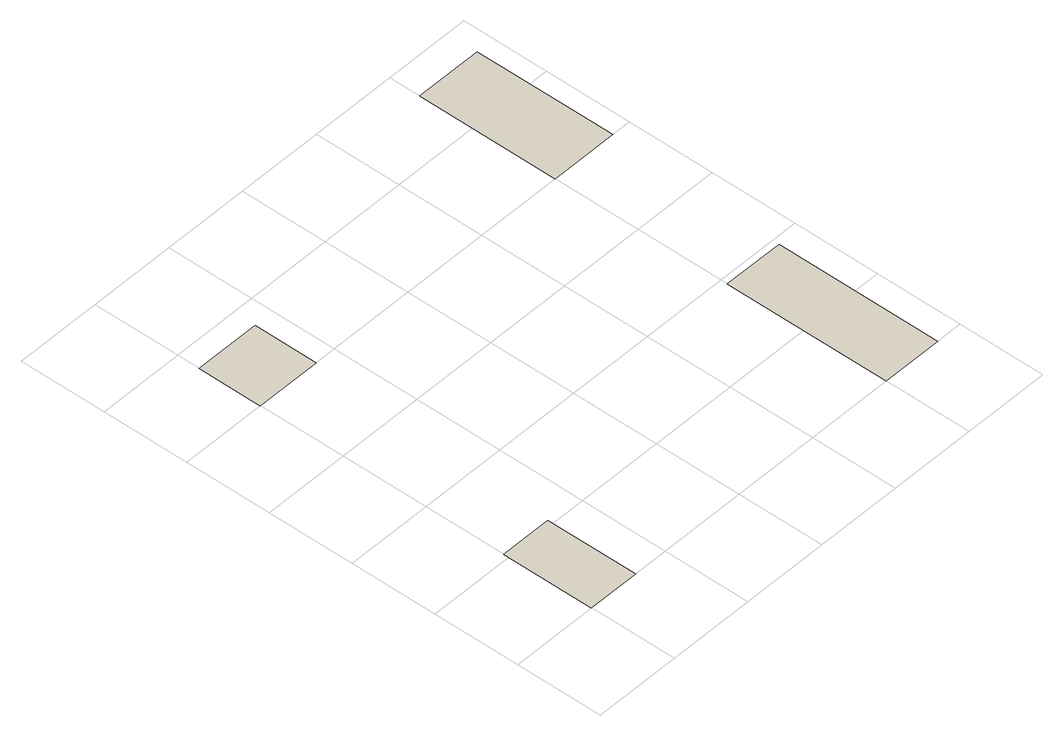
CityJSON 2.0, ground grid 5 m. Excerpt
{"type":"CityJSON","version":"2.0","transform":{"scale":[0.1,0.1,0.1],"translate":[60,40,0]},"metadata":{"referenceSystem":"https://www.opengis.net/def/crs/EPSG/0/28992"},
"CityObjects":{
"building1":{"type":"Building","attributes":{"roofType":"Shed","yearOfConstruction":1972,"function":"Residential","storeysAboveGround":1},"geometry":[{"type":"MultiSurface","lod":"0","boundaries":[[[0,1,2,3]]]}]},
"building2":{"type":"Building","attributes":{"roofType":"Flat","yearOfConstruction":1966,"function":"Residential","storeysAboveGround":4},"geometry":[{"type":"MultiSurface","lod":"0","boundaries":[[[4,5,6,7]]]}]},
"building3":{"type":"Building","attributes":{"roofType":"Flat","yearOfConstruction":1966,"function":"Industrial","storeysAboveGround":5},"geometry":[{"type":"MultiSurface","lod":"0","boundaries":[[[8,9,10,11]]]}]},
"building4":{"type":"Building","attributes":{"roofType":"Hipped","yearOfConstruction":1998,"function":"Industrial","storeysAboveGround":3},"geometry":[{"type":"MultiSurface","lod":"0","boundaries":[[[12,13,14,15]]]}]}
},
"vertices":[
[30,0,0],[30,53,0],[0,53,0],[0,0,0],
[38,200,0],[38,237,0],[0,237,0],[0,200,0],
[235,0,0],[235,96,0],[200,96,0],[200,0,0],
[239,200,0],[239,282,0],[200,282,0],[200,200,0]
]}
